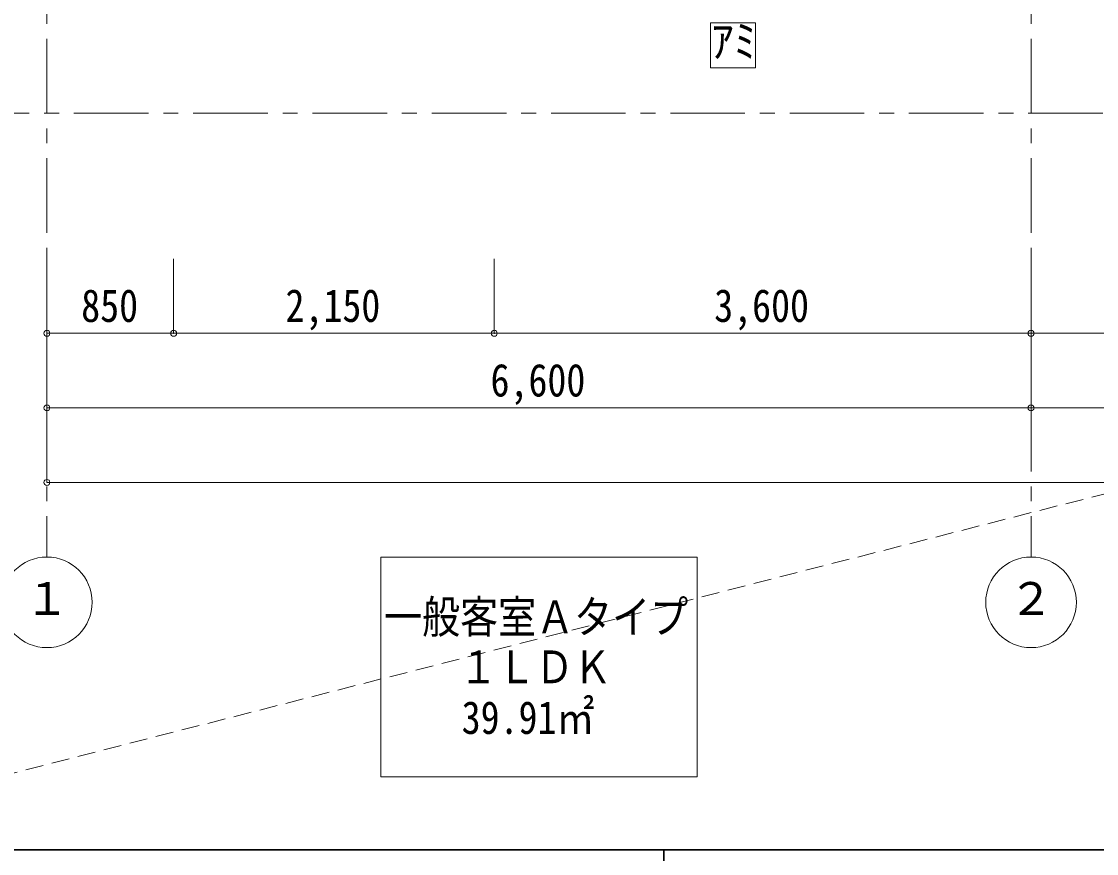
# Model space of a CAD drawing. Units: millimetres at full size; details may follow other scales. Extents: x -443943 to 462275, y -43546 to 79452.
# Drawn here: x -16565 to -9355, y -21056 to -15478 of the extents above; entities that cross this region are included whole.
import ezdxf
from ezdxf.enums import TextEntityAlignment as Align

# ---------------------------------------------------------------- set-up
doc = ezdxf.new("R2010")
doc.units = ezdxf.units.MM
doc.header["$LTSCALE"] = 100
doc.header["$PDMODE"] = 32
doc.header["$PDSIZE"] = 40
doc.linetypes.add('CHAIN1', pattern=[8, 5, -1, 1, -1])
doc.linetypes.add('DASHED1', pattern=[1.8, 1.2, -0.6])
for name, color, linetype, lineweight in [('4-1_通り芯', 4, 'Continuous', 9), ('4-4_寸法', 7, 'Continuous', 15), ('4-5_文字', 7, 'Continuous', 15), ('4-B_E-PANL', 1, 'Continuous', 18), ('4-F__', 4, 'Continuous', 9)]:
    doc.layers.add(name, color=color, linetype=linetype, lineweight=lineweight)
doc.styles.add('ＭＳ ゴシック', font='')
doc.styles.get('ＭＳ ゴシック').set_extended_font_data('MS Gothic')

msp = doc.modelspace()

# ---------------------------------------------------------------- linework, layer by layer
at = {"layer": '4-1_通り芯', "linetype": 'CHAIN1'}
for p, q in [((-16394.2, -3594.4), (-16394.2, -19068.1)), ((-9794.2, -3594.4), (-9794.2, -19068.1))]:
    msp.add_line(p, q, dxfattribs=at)
at = {"layer": '4-1_通り芯', "linetype": 'DASHED1'}
msp.add_line((-18628.4, -21030.8), (22445.6, -10524.5), dxfattribs=at)
at = {"layer": '4-1_通り芯', "color": 5, "lineweight": 30}
for p, q in [((28642.2, -21030.8), (-26657.8, -21030.8)), ((-12257.8, -21030.8), (-12257.8, -23030.8))]:
    msp.add_line(p, q, dxfattribs=at)
at = {"layer": '4-1_通り芯', "color": 7, "lineweight": 15}
for centre in [(-16394.2, -19371.9), (-9794.2, -19371.9)]:
    msp.add_circle(centre, 303.8, dxfattribs=at)
at = {"layer": '4-4_寸法'}
for p, q in [((-16394.2, -18568.1), (-16394.2, -17068.1)), ((-15544.2, -17568.1), (-15544.2, -17068.1)), ((-13394.2, -17568.1), (-13394.2, -17068.1)), ((-9794.2, -18068.1), (-9794.2, -17068.1)), ((-16394.2, -17568.1), (3405.8, -17568.1)), ((-16394.2, -18068.1), (13605.8, -18068.1)), ((-16394.2, -18568.1), (13605.8, -18568.1))]:
    msp.add_line(p, q, dxfattribs=at)
for p in [(-16394.2, -17568.1), (-15544.2, -17568.1), (-13394.2, -17568.1), (-9794.2, -17568.1), (-16394.2, -18068.1), (-9794.2, -18068.1), (-16394.2, -18568.1)]:
    msp.add_point(p, dxfattribs=at)
at = {"layer": '4-5_文字', "color": 2}
for p, q in [((-12032.4, -19068.1), (-14155.9, -19068.1)), ((-14155.9, -19068.1), (-14155.9, -20542.3)), ((-12032.4, -20542.3), (-12032.4, -19068.1)), ((-14155.9, -20542.3), (-12032.4, -20542.3))]:
    msp.add_line(p, q, dxfattribs=at)
at = {"layer": '4-B_E-PANL'}
for p, q in [((-11943.3, -15488.1), (-11943.3, -15788.1)), ((-11643.3, -15488.1), (-11943.3, -15488.1)), ((-11643.3, -15788.1), (-11643.3, -15488.1)), ((-11943.3, -15788.1), (-11643.3, -15788.1))]:
    msp.add_line(p, q, dxfattribs=at)
at = {"layer": '4-F__', "linetype": 'CHAIN1'}
msp.add_lwpolyline([(-17012.9, -16091.6), (5475.6, -16091.5), (16549.4, -16046.1)], dxfattribs=at)

# ---------------------------------------------------------------- texts
at = {"layer": '4-1_通り芯', "color": 7, "style": 'ＭＳ ゴシック'}
for s, p in [('１', (-16544.2, -19521.9)), ('２', (-9944.2, -19521.9))]:
    msp.add_text(s, height=219.9, dxfattribs=at).set_placement(p, align=Align.BOTTOM_LEFT)
at = {"layer": '4-4_寸法', "style": 'ＭＳ ゴシック', "width": 0.85}
for s, p in [('850', (-16164.2, -17558.1)), ('2,150', (-14794.2, -17558.1)), ('3,600', (-11919.2, -17558.1)), ('6,600', (-13419.2, -18058.1))]:
    msp.add_text(s, height=219.9, dxfattribs=at).set_placement(p, align=Align.BOTTOM_LEFT)
at = {"layer": '4-5_文字', "style": 'ＭＳ ゴシック', "width": 0.85}
for s, p in [('一般客室Ａタイプ', (-14133.2, -19644.8)), ('１ＬＤＫ', (-13627.7, -19980.7)), ('39.91㎡', (-13612.7, -20320))]:
    msp.add_text(s, height=219.9, dxfattribs=at).set_placement(p, align=Align.BOTTOM_LEFT)
at = {"layer": '4-B_E-PANL', "style": 'ＭＳ ゴシック'}
msp.add_text('ｱﾐ', height=219.9, dxfattribs=at).set_placement((-11938, -15784.7), align=Align.BOTTOM_LEFT)

doc.saveas('drawing.dxf')
